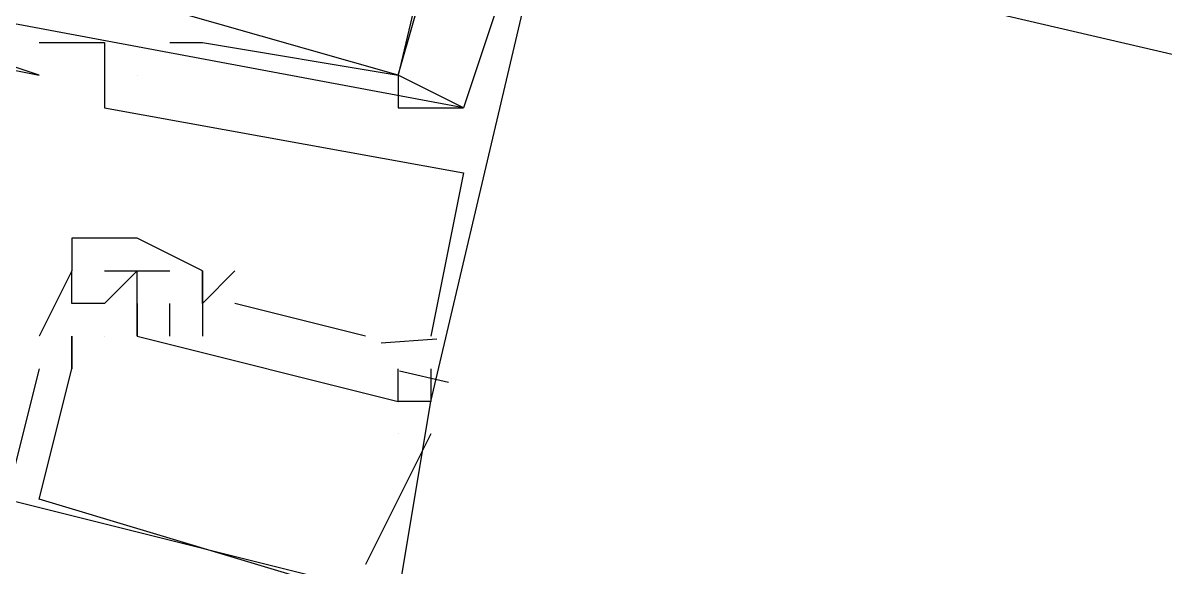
# Model space of a CAD drawing. Header units: feet. Extents: x -84 to 198, y -22 to 181.
# Drawn here: x 103.4467 to 103.9134, y 140.4567 to 140.6792 of the extents above; entities that cross this region are included whole.
import ezdxf

# ---------------------------------------------------------------- set-up
doc = ezdxf.new("R2010")
doc.units = ezdxf.units.FT
doc.layers.add('A-LINEA', color=7, linetype='CONTINUOUS')

msp = doc.modelspace()

# ---------------------------------------------------------------- linework, layer by layer
at = {"layer": 'A-LINEA'}
for p, q in [((104.0667, 140.6311), (103.6667, 140.7244)), ((104.0667, 140.6311), (103.6667, 140.7244)), ((103.4533, 140.6711), (103.4533, 140.6711)), ((103.4533, 140.6711), (103.4533, 140.6711)), ((103.4533, 140.6711), (103.4533, 140.6711)), ((103.4533, 140.6711), (103.4533, 140.6711)), ((103.48, 140.6711), (103.48, 140.6711)), ((103.48, 140.6711), (103.48, 140.6711)), ((103.48, 140.6711), (103.48, 140.6711)), ((103.48, 140.6711), (103.48, 140.6711)), ((103.5067, 140.6711), (103.5067, 140.6711)), ((103.5067, 140.6711), (103.5067, 140.6711)), ((103.5067, 140.6711), (103.5067, 140.6711)), ((103.5067, 140.6711), (103.5067, 140.6711)), ((103.5067, 140.6711), (103.5067, 140.6711)), ((103.5067, 140.6711), (103.5067, 140.6711)), ((103.52, 140.6711), (103.52, 140.6711)), ((103.52, 140.6711), (103.52, 140.6711)), ((103.52, 140.6711), (103.52, 140.6711)), ((103.52, 140.6711), (103.52, 140.6711)), ((103.52, 140.6711), (103.52, 140.6711)), ((103.52, 140.6711), (103.52, 140.6711)), ((103.4533, 140.6578), (103.4533, 140.6578)), ((103.4533, 140.6578), (103.4533, 140.6578)), ((103.4533, 140.6578), (103.4533, 140.6578)), ((103.4533, 140.6578), (103.4533, 140.6578)), ((103.48, 140.6578), (103.48, 140.6578)), ((103.48, 140.6578), (103.48, 140.6578)), ((103.48, 140.6578), (103.48, 140.6578)), ((103.48, 140.6578), (103.48, 140.6578)), ((103.48, 140.6578), (103.48, 140.6578)), ((103.48, 140.6578), (103.48, 140.6578)), ((103.48, 140.6578), (103.48, 140.6578)), ((103.48, 140.6578), (103.48, 140.6578)), ((103.4933, 140.6578), (103.4933, 140.6578)), ((103.4933, 140.6578), (103.4933, 140.6578)), ((103.4933, 140.6578), (103.4933, 140.6578)), ((103.4933, 140.6578), (103.4933, 140.6578)), ((103.4933, 140.6578), (103.4933, 140.6578)), ((103.4933, 140.6578), (103.4933, 140.6578)), ((103.4933, 140.6578), (103.4933, 140.6578)), ((103.4933, 140.6578), (103.4933, 140.6578)), ((103.6, 140.6578), (103.6, 140.6578)), ((103.6, 140.6578), (103.6, 140.6578)), ((103.6, 140.6578), (103.6, 140.6578)), ((103.6, 140.6578), (103.6, 140.6578)), ((103.6, 140.6578), (103.6, 140.6578)), ((103.6, 140.6578), (103.6, 140.6578)), ((103.6, 140.6578), (103.6, 140.6578)), ((103.6, 140.6578), (103.6, 140.6578)), ((103.6, 140.6578), (103.6, 140.6578)), ((103.6, 140.6578), (103.6, 140.6578)), ((103.6, 140.6578), (103.6, 140.6578)), ((103.6, 140.6578), (103.6, 140.6578)), ((103.6, 140.6578), (103.6, 140.6578)), ((103.6, 140.6578), (103.6, 140.6578)), ((103.6, 140.6578), (103.6, 140.6578)), ((103.6, 140.6578), (103.6, 140.6578)), ((103.6, 140.6578), (103.6, 140.6578)), ((103.6, 140.6578), (103.6, 140.6578)), ((103.48, 140.6444), (103.48, 140.6444)), ((103.48, 140.6444), (103.48, 140.6444)), ((103.48, 140.6444), (103.48, 140.6444)), ((103.48, 140.6444), (103.48, 140.6444)), ((103.6, 140.6444), (103.6, 140.6444)), ((103.6, 140.6444), (103.6, 140.6444)), ((103.6, 140.6444), (103.6, 140.6444)), ((103.6, 140.6444), (103.6, 140.6444)), ((103.6, 140.6444), (103.6, 140.6444)), ((103.6, 140.6444), (103.6, 140.6444)), ((103.6267, 140.6444), (103.6267, 140.6444)), ((103.6267, 140.6444), (103.6267, 140.6444)), ((103.6267, 140.6444), (103.6267, 140.6444)), ((103.6267, 140.6444), (103.6267, 140.6444)), ((103.6267, 140.6444), (103.6267, 140.6444)), ((103.6267, 140.6444), (103.6267, 140.6444)), ((103.6267, 140.6444), (103.6267, 140.6444)), ((103.6267, 140.6444), (103.6267, 140.6444)), ((103.6267, 140.6444), (103.6267, 140.6444)), ((103.6267, 140.6444), (103.6267, 140.6444)), ((103.6267, 140.6178), (103.6267, 140.6178)), ((103.6267, 140.6178), (103.6267, 140.6178)), ((103.6267, 140.6178), (103.6267, 140.6178)), ((103.6267, 140.6178), (103.6267, 140.6178)), ((103.4667, 140.5911), (103.4667, 140.5911)), ((103.4667, 140.5911), (103.4667, 140.5911)), ((103.4667, 140.5911), (103.4667, 140.5911)), ((103.4667, 140.5911), (103.4667, 140.5911)), ((103.52, 140.5778), (103.4933, 140.5911)), ((103.4933, 140.5911), (103.4933, 140.5911)), ((103.4933, 140.5911), (103.4933, 140.5911)), ((103.52, 140.5778), (103.4933, 140.5911)), ((103.4933, 140.5911), (103.4933, 140.5911)), ((103.4933, 140.5911), (103.4933, 140.5911)), ((103.52, 140.5778), (103.4933, 140.5911)), ((103.4933, 140.5911), (103.4933, 140.5911)), ((103.4933, 140.5911), (103.4933, 140.5911)), ((103.52, 140.5778), (103.4933, 140.5911)), ((103.4933, 140.5911), (103.4933, 140.5911)), ((103.4933, 140.5911), (103.4933, 140.5911)), ((103.4667, 140.5778), (103.4667, 140.5778)), ((103.4667, 140.5778), (103.4667, 140.5778)), ((103.4667, 140.5778), (103.4667, 140.5778)), ((103.4667, 140.5778), (103.4667, 140.5778)), ((103.4667, 140.5778), (103.4667, 140.5778)), ((103.4667, 140.5778), (103.4667, 140.5778)), ((103.4667, 140.5778), (103.4667, 140.5778)), ((103.4667, 140.5778), (103.4667, 140.5778)), ((103.48, 140.5778), (103.48, 140.5778)), ((103.48, 140.5778), (103.48, 140.5778)), ((103.48, 140.5778), (103.48, 140.5778)), ((103.48, 140.5778), (103.48, 140.5778)), ((103.4933, 140.5778), (103.5067, 140.5778)), ((103.4933, 140.5778), (103.4933, 140.5778)), ((103.4933, 140.5778), (103.4933, 140.5778)), ((103.4933, 140.5778), (103.4933, 140.5778)), ((103.4933, 140.5778), (103.5067, 140.5778)), ((103.4933, 140.5778), (103.4933, 140.5778)), ((103.4933, 140.5778), (103.4933, 140.5778)), ((103.4933, 140.5778), (103.4933, 140.5778)), ((103.4933, 140.5778), (103.5067, 140.5778)), ((103.4933, 140.5778), (103.4933, 140.5778)), ((103.4933, 140.5778), (103.4933, 140.5778)), ((103.4933, 140.5778), (103.4933, 140.5778)), ((103.4933, 140.5778), (103.5067, 140.5778)), ((103.4933, 140.5778), (103.4933, 140.5778)), ((103.4933, 140.5778), (103.4933, 140.5778)), ((103.4933, 140.5778), (103.4933, 140.5778)), ((103.5067, 140.5778), (103.5067, 140.5778)), ((103.5067, 140.5778), (103.5067, 140.5778)), ((103.5067, 140.5778), (103.5067, 140.5778)), ((103.5067, 140.5778), (103.5067, 140.5778)), ((103.52, 140.5644), (103.5333, 140.5778)), ((103.52, 140.5778), (103.52, 140.5778)), ((103.52, 140.5778), (103.52, 140.5778)), ((103.52, 140.5778), (103.52, 140.5778)), ((103.52, 140.5644), (103.5333, 140.5778)), ((103.52, 140.5778), (103.52, 140.5778)), ((103.52, 140.5778), (103.52, 140.5778)), ((103.52, 140.5778), (103.52, 140.5778)), ((103.52, 140.5644), (103.5333, 140.5778)), ((103.52, 140.5778), (103.52, 140.5778)), ((103.52, 140.5778), (103.52, 140.5778)), ((103.52, 140.5778), (103.52, 140.5778)), ((103.52, 140.5644), (103.5333, 140.5778)), ((103.52, 140.5778), (103.52, 140.5778)), ((103.52, 140.5778), (103.52, 140.5778)), ((103.52, 140.5778), (103.52, 140.5778)), ((103.5333, 140.5778), (103.5333, 140.5778)), ((103.5333, 140.5778), (103.5333, 140.5778)), ((103.5333, 140.5778), (103.5333, 140.5778)), ((103.5333, 140.5778), (103.5333, 140.5778)), ((103.4667, 140.5644), (103.4667, 140.5644)), ((103.4667, 140.5644), (103.4667, 140.5644)), ((103.4667, 140.5644), (103.4667, 140.5644)), ((103.4667, 140.5644), (103.4667, 140.5644)), ((103.48, 140.5644), (103.48, 140.5644)), ((103.48, 140.5644), (103.48, 140.5644)), ((103.48, 140.5644), (103.48, 140.5644)), ((103.48, 140.5644), (103.48, 140.5644)), ((103.4933, 140.5644), (103.4933, 140.5644)), ((103.4933, 140.5644), (103.4933, 140.5644)), ((103.4933, 140.5644), (103.4933, 140.5644)), ((103.4933, 140.5644), (103.4933, 140.5644)), ((103.4933, 140.5644), (103.4933, 140.5644)), ((103.4933, 140.5644), (103.4933, 140.5644)), ((103.4933, 140.5644), (103.4933, 140.5644)), ((103.4933, 140.5644), (103.4933, 140.5644)), ((103.5067, 140.5511), (103.5067, 140.5644)), ((103.5067, 140.5644), (103.5067, 140.5644)), ((103.5067, 140.5511), (103.5067, 140.5644)), ((103.5067, 140.5644), (103.5067, 140.5644)), ((103.5067, 140.5511), (103.5067, 140.5644)), ((103.5067, 140.5644), (103.5067, 140.5644)), ((103.5067, 140.5511), (103.5067, 140.5644)), ((103.5067, 140.5644), (103.5067, 140.5644)), ((103.52, 140.5644), (103.52, 140.5644)), ((103.52, 140.5644), (103.52, 140.5644)), ((103.52, 140.5644), (103.52, 140.5644)), ((103.52, 140.5644), (103.52, 140.5644)), ((103.52, 140.5644), (103.52, 140.5644)), ((103.52, 140.5644), (103.52, 140.5644)), ((103.52, 140.5644), (103.52, 140.5644)), ((103.52, 140.5644), (103.52, 140.5644)), ((103.52, 140.5644), (103.52, 140.5644)), ((103.52, 140.5644), (103.52, 140.5644)), ((103.52, 140.5644), (103.52, 140.5644)), ((103.52, 140.5644), (103.52, 140.5644)), ((103.5867, 140.5511), (103.5333, 140.5644)), ((103.5333, 140.5644), (103.5333, 140.5644)), ((103.5867, 140.5511), (103.5333, 140.5644)), ((103.5333, 140.5644), (103.5333, 140.5644)), ((103.5867, 140.5511), (103.5333, 140.5644)), ((103.5333, 140.5644), (103.5333, 140.5644)), ((103.5867, 140.5511), (103.5333, 140.5644)), ((103.5333, 140.5644), (103.5333, 140.5644)), ((103.4533, 140.5511), (103.4533, 140.5511)), ((103.4533, 140.5511), (103.4533, 140.5511)), ((103.4533, 140.5511), (103.4533, 140.5511)), ((103.4533, 140.5511), (103.4533, 140.5511)), ((103.4667, 140.5511), (103.4667, 140.5511)), ((103.4667, 140.5511), (103.4667, 140.5511)), ((103.4667, 140.5511), (103.4667, 140.5511)), ((103.4667, 140.5511), (103.4667, 140.5511)), ((103.4667, 140.5511), (103.4667, 140.5511)), ((103.4667, 140.5511), (103.4667, 140.5511)), ((103.4667, 140.5511), (103.4667, 140.5511)), ((103.4667, 140.5511), (103.4667, 140.5511)), ((103.4667, 140.5511), (103.4667, 140.5511)), ((103.4667, 140.5511), (103.4667, 140.5511)), ((103.4667, 140.5511), (103.4667, 140.5511)), ((103.4667, 140.5511), (103.4667, 140.5511)), ((103.48, 140.5511), (103.48, 140.5511)), ((103.48, 140.5511), (103.48, 140.5511)), ((103.48, 140.5511), (103.48, 140.5511)), ((103.48, 140.5511), (103.48, 140.5511)), ((103.4933, 140.5511), (103.4933, 140.5511)), ((103.4933, 140.5511), (103.4933, 140.5511)), ((103.4933, 140.5511), (103.4933, 140.5511)), ((103.4933, 140.5511), (103.4933, 140.5511)), ((103.4933, 140.5511), (103.4933, 140.5511)), ((103.4933, 140.5511), (103.4933, 140.5511)), ((103.4933, 140.5511), (103.4933, 140.5511)), ((103.4933, 140.5511), (103.4933, 140.5511)), ((103.5067, 140.5511), (103.5067, 140.5511)), ((103.5067, 140.5511), (103.5067, 140.5511)), ((103.5067, 140.5511), (103.5067, 140.5511)), ((103.5067, 140.5511), (103.5067, 140.5511)), ((103.52, 140.5511), (103.52, 140.5511)), ((103.52, 140.5511), (103.52, 140.5511)), ((103.52, 140.5511), (103.52, 140.5511)), ((103.52, 140.5511), (103.52, 140.5511)), ((103.5867, 140.5511), (103.5867, 140.5511)), ((103.5867, 140.5511), (103.5867, 140.5511)), ((103.5867, 140.5511), (103.5867, 140.5511)), ((103.5867, 140.5511), (103.5867, 140.5511)), ((103.6158, 140.5498), (103.5931, 140.5482)), ((103.6158, 140.5498), (103.5931, 140.5482)), ((103.6158, 140.5498), (103.5931, 140.5482)), ((103.6158, 140.5498), (103.5931, 140.5482)), ((103.6133, 140.5511), (103.6133, 140.5511)), ((103.6133, 140.5511), (103.6133, 140.5511)), ((103.6133, 140.5511), (103.6133, 140.5511)), ((103.6133, 140.5511), (103.6133, 140.5511)), ((103.4533, 140.5378), (103.4533, 140.5378)), ((103.4533, 140.5378), (103.4533, 140.5378)), ((103.4533, 140.5378), (103.4533, 140.5378)), ((103.4533, 140.5378), (103.4533, 140.5378)), ((103.4667, 140.5378), (103.4667, 140.5378)), ((103.4667, 140.5378), (103.4667, 140.5378)), ((103.4667, 140.5378), (103.4667, 140.5378)), ((103.4667, 140.5378), (103.4667, 140.5378)), ((103.4667, 140.5378), (103.4667, 140.5378)), ((103.4667, 140.5378), (103.4667, 140.5378)), ((103.4667, 140.5378), (103.4667, 140.5378)), ((103.4667, 140.5378), (103.4667, 140.5378)), ((103.6, 140.5378), (103.6, 140.5378)), ((103.6, 140.5378), (103.6, 140.5378)), ((103.6, 140.5378), (103.6, 140.5378)), ((103.6, 140.5378), (103.6, 140.5378)), ((103.6133, 140.5378), (103.6133, 140.5378)), ((103.6133, 140.5378), (103.6133, 140.5378)), ((103.6133, 140.5378), (103.6133, 140.5378)), ((103.6133, 140.5378), (103.6133, 140.5378)), ((103.6206, 140.5321), (103.6006, 140.5368)), ((103.6206, 140.5321), (103.6006, 140.5368)), ((103.6206, 140.5321), (103.6006, 140.5368)), ((103.6206, 140.5321), (103.6006, 140.5368)), ((103.6, 140.5244), (103.6, 140.5244)), ((103.6, 140.5244), (103.6, 140.5244)), ((103.6, 140.5244), (103.6, 140.5244)), ((103.6, 140.5244), (103.6, 140.5244)), ((103.6, 140.5244), (103.6, 140.5244)), ((103.6, 140.5244), (103.6, 140.5244)), ((103.6, 140.5244), (103.6, 140.5244)), ((103.6, 140.5244), (103.6, 140.5244)), ((103.6133, 140.5244), (103.6133, 140.5244)), ((103.6133, 140.5244), (103.6133, 140.5244)), ((103.6133, 140.5244), (103.6133, 140.5244)), ((103.6133, 140.5244), (103.6133, 140.5244)), ((103.6133, 140.5244), (103.6133, 140.5244)), ((103.6133, 140.5244), (103.6133, 140.5244)), ((103.6133, 140.5244), (103.6133, 140.5244)), ((103.6133, 140.5244), (103.6133, 140.5244)), ((103.6, 140.5111), (103.6, 140.5111)), ((103.6, 140.5111), (103.6, 140.5111)), ((103.6, 140.5111), (103.6, 140.5111)), ((103.6, 140.5111), (103.6, 140.5111)), ((103.6133, 140.5111), (103.6133, 140.5111)), ((103.6133, 140.5111), (103.6133, 140.5111)), ((103.6133, 140.5111), (103.6133, 140.5111)), ((103.6133, 140.5111), (103.6133, 140.5111)), ((103.4533, 140.4844), (103.4533, 140.4844)), ((103.4533, 140.4844), (103.4533, 140.4844)), ((103.4533, 140.4844), (103.4533, 140.4844)), ((103.4533, 140.4844), (103.4533, 140.4844)), ((103.5867, 140.4578), (103.5867, 140.4578)), ((103.5867, 140.4578), (103.5867, 140.4578)), ((103.5867, 140.4578), (103.5867, 140.4578)), ((103.5867, 140.4578), (103.5867, 140.4578))]:
    msp.add_line(p, q, dxfattribs=at)
for points in [[(103.6133, 140.5378), (103.6133, 140.5244), (103.7733, 141.2044), (103.6267, 141.2311), (103.6133, 141.2178), (103.5333, 141.2311), (103.5333, 141.2178), (103.5333, 141.2044)], [(103.6133, 140.5378), (103.6133, 140.5244), (103.7733, 141.2044), (103.6267, 141.2311), (103.6133, 141.2178), (103.5333, 141.2311), (103.5333, 141.2178), (103.5333, 141.2044)], [(103.6133, 140.5378), (103.6133, 140.5244), (103.7733, 141.2044), (103.6267, 141.2311), (103.6133, 141.2178), (103.5333, 141.2311), (103.5333, 141.2178), (103.5333, 141.2044)], [(103.6133, 140.5378), (103.6133, 140.5244), (103.7733, 141.2044), (103.6267, 141.2311), (103.6133, 141.2178), (103.5333, 141.2311), (103.5333, 141.2178), (103.5333, 141.2044)], [(103.7467, 141.1778), (103.7333, 141.1644), (103.64, 141.1778), (103.64, 141.1911), (103.6267, 141.1778), (103.72, 141.1644), (103.6, 140.6578), (103.5067, 140.6844), (103.5067, 140.6844)], [(103.7467, 141.1778), (103.7333, 141.1644), (103.64, 141.1778), (103.64, 141.1911), (103.6267, 141.1778), (103.72, 141.1644), (103.6, 140.6578), (103.5067, 140.6844), (103.5067, 140.6844)], [(103.7467, 141.1778), (103.7333, 141.1644), (103.64, 141.1778), (103.64, 141.1911), (103.6267, 141.1778), (103.72, 141.1644), (103.6, 140.6578), (103.5067, 140.6844), (103.5067, 140.6844)], [(103.7467, 141.1778), (103.7333, 141.1644), (103.64, 141.1778), (103.64, 141.1911), (103.6267, 141.1778), (103.72, 141.1644), (103.6, 140.6578), (103.5067, 140.6844), (103.5067, 140.6844)], [(103.7467, 141.1778), (103.7333, 141.1644), (103.64, 141.1778), (103.64, 141.1911), (103.6267, 141.1778), (103.72, 141.1644), (103.6, 140.6578), (103.5067, 140.6844), (103.5067, 140.6844)], [(103.7467, 141.1778), (103.7333, 141.1644), (103.64, 141.1778), (103.64, 141.1911), (103.6267, 141.1778), (103.72, 141.1644), (103.6, 140.6578), (103.5067, 140.6844), (103.5067, 140.6844)], [(103.6267, 140.6444), (103.6, 140.6578), (103.6267, 140.7511), (103.64, 140.7511)], [(103.6267, 140.6444), (103.6, 140.6578), (103.6267, 140.7511), (103.64, 140.7511)], [(103.6267, 140.6444), (103.6, 140.6578), (103.6267, 140.7511), (103.64, 140.7511)], [(103.6267, 140.6444), (103.6, 140.6578), (103.6267, 140.7511), (103.64, 140.7511)], [(103.6267, 140.6444), (103.6, 140.6578), (103.6267, 140.7511), (103.64, 140.7511)], [(103.6267, 140.6444), (103.6, 140.6578), (103.6267, 140.7511), (103.64, 140.7511)], [(103.6267, 140.7244), (103.6533, 140.7244), (103.6267, 140.6444), (103.4133, 140.6844), (103.4133, 140.6978), (103.4, 140.6844)], [(103.6267, 140.7244), (103.6533, 140.7244), (103.6267, 140.6444), (103.4133, 140.6844), (103.4133, 140.6978), (103.4, 140.6844)], [(103.6267, 140.7244), (103.6533, 140.7244), (103.6267, 140.6444), (103.4133, 140.6844), (103.4133, 140.6978), (103.4, 140.6844)], [(103.6267, 140.7244), (103.6533, 140.7244), (103.6267, 140.6444), (103.4133, 140.6844), (103.4133, 140.6978), (103.4, 140.6844)], [(103.32, 140.6844), (103.4533, 140.6578), (103.3733, 140.6844)], [(103.32, 140.6844), (103.4533, 140.6578), (103.3733, 140.6844)], [(103.32, 140.6844), (103.4533, 140.6578), (103.3733, 140.6844)], [(103.32, 140.6844), (103.4533, 140.6578), (103.3733, 140.6844)], [(103.4533, 140.6711), (103.48, 140.6711), (103.48, 140.6578)], [(103.4533, 140.6711), (103.48, 140.6711), (103.48, 140.6578)], [(103.4533, 140.6711), (103.48, 140.6711), (103.48, 140.6578)], [(103.4533, 140.6711), (103.48, 140.6711), (103.48, 140.6578)], [(103.5067, 140.6711), (103.52, 140.6711), (103.6, 140.6578), (103.6, 140.6444), (103.6267, 140.6444)], [(103.5067, 140.6711), (103.52, 140.6711), (103.6, 140.6578), (103.6, 140.6444), (103.6267, 140.6444)], [(103.5067, 140.6711), (103.52, 140.6711), (103.6, 140.6578), (103.6, 140.6444), (103.6267, 140.6444)], [(103.5067, 140.6711), (103.52, 140.6711), (103.6, 140.6578), (103.6, 140.6444), (103.6267, 140.6444)], [(103.5067, 140.6711), (103.52, 140.6711), (103.6, 140.6578), (103.6, 140.6444), (103.6267, 140.6444)], [(103.5067, 140.6711), (103.52, 140.6711), (103.6, 140.6578), (103.6, 140.6444), (103.6267, 140.6444)], [(103.48, 140.6578), (103.48, 140.6444), (103.6267, 140.6178), (103.6133, 140.5511)], [(103.48, 140.6578), (103.48, 140.6444), (103.6267, 140.6178), (103.6133, 140.5511)], [(103.48, 140.6578), (103.48, 140.6444), (103.6267, 140.6178), (103.6133, 140.5511)], [(103.48, 140.6578), (103.48, 140.6444), (103.6267, 140.6178), (103.6133, 140.5511)], [(103.4933, 140.5911), (103.4667, 140.5911), (103.4667, 140.5778), (103.4533, 140.5511)], [(103.4933, 140.5911), (103.4667, 140.5911), (103.4667, 140.5778), (103.4533, 140.5511)], [(103.4933, 140.5911), (103.4667, 140.5911), (103.4667, 140.5778), (103.4533, 140.5511)], [(103.4933, 140.5911), (103.4667, 140.5911), (103.4667, 140.5778), (103.4533, 140.5511)], [(103.48, 140.5778), (103.4933, 140.5778), (103.48, 140.5644), (103.4667, 140.5644), (103.4667, 140.5778)], [(103.48, 140.5778), (103.4933, 140.5778), (103.48, 140.5644), (103.4667, 140.5644), (103.4667, 140.5778)], [(103.48, 140.5778), (103.4933, 140.5778), (103.48, 140.5644), (103.4667, 140.5644), (103.4667, 140.5778)], [(103.48, 140.5778), (103.4933, 140.5778), (103.48, 140.5644), (103.4667, 140.5644), (103.4667, 140.5778)], [(103.4933, 140.5511), (103.4933, 140.5644), (103.4933, 140.5644), (103.4933, 140.5778), (103.4933, 140.5778), (103.4933, 140.5778), (103.4933, 140.5778), (103.4933, 140.5778)], [(103.4933, 140.5511), (103.4933, 140.5644), (103.4933, 140.5644), (103.4933, 140.5778), (103.4933, 140.5778), (103.4933, 140.5778), (103.4933, 140.5778), (103.4933, 140.5778)], [(103.4933, 140.5511), (103.4933, 140.5644), (103.4933, 140.5644), (103.4933, 140.5778), (103.4933, 140.5778), (103.4933, 140.5778), (103.4933, 140.5778), (103.4933, 140.5778)], [(103.4933, 140.5511), (103.4933, 140.5644), (103.4933, 140.5644), (103.4933, 140.5778), (103.4933, 140.5778), (103.4933, 140.5778), (103.4933, 140.5778), (103.4933, 140.5778)], [(103.52, 140.5644), (103.52, 140.5778), (103.52, 140.5644), (103.52, 140.5511)], [(103.52, 140.5644), (103.52, 140.5778), (103.52, 140.5644), (103.52, 140.5511)], [(103.52, 140.5644), (103.52, 140.5778), (103.52, 140.5644), (103.52, 140.5511)], [(103.52, 140.5644), (103.52, 140.5778), (103.52, 140.5644), (103.52, 140.5511)], [(103.4933, 140.5644), (103.4933, 140.5511), (103.6, 140.5244), (103.6, 140.5378)], [(103.4933, 140.5644), (103.4933, 140.5511), (103.6, 140.5244), (103.6, 140.5378)], [(103.4933, 140.5644), (103.4933, 140.5511), (103.6, 140.5244), (103.6, 140.5378)], [(103.4933, 140.5644), (103.4933, 140.5511), (103.6, 140.5244), (103.6, 140.5378)], [(103.5867, 140.4444), (103.4533, 140.4844), (103.4533, 140.4844), (103.4667, 140.5378), (103.4667, 140.5378), (103.4667, 140.5378), (103.4667, 140.5378), (103.4667, 140.5511)], [(103.5867, 140.4444), (103.4533, 140.4844), (103.4533, 140.4844), (103.4667, 140.5378), (103.4667, 140.5378), (103.4667, 140.5378), (103.4667, 140.5378), (103.4667, 140.5511)], [(103.5867, 140.4444), (103.4533, 140.4844), (103.4533, 140.4844), (103.4667, 140.5378), (103.4667, 140.5378), (103.4667, 140.5378), (103.4667, 140.5378), (103.4667, 140.5511)], [(103.5867, 140.4444), (103.4533, 140.4844), (103.4533, 140.4844), (103.4667, 140.5378), (103.4667, 140.5378), (103.4667, 140.5378), (103.4667, 140.5378), (103.4667, 140.5511)], [(103.4667, 140.5511), (103.4667, 140.5378), (103.4667, 140.5511)], [(103.4667, 140.5511), (103.4667, 140.5378), (103.4667, 140.5511)], [(103.4667, 140.5511), (103.4667, 140.5378), (103.4667, 140.5511)], [(103.4667, 140.5511), (103.4667, 140.5378), (103.4667, 140.5511)], [(103.48, 140.5511), (103.48, 140.5511), (103.48, 140.5511)], [(103.48, 140.5511), (103.48, 140.5511), (103.48, 140.5511)], [(103.48, 140.5511), (103.48, 140.5511), (103.48, 140.5511)], [(103.48, 140.5511), (103.48, 140.5511), (103.48, 140.5511)], [(103.4533, 140.5378), (103.44, 140.4844), (103.6, 140.4444), (103.6, 140.4444), (103.6133, 140.5244), (103.6, 140.5244)], [(103.4533, 140.5378), (103.44, 140.4844), (103.6, 140.4444), (103.6, 140.4444), (103.6133, 140.5244), (103.6, 140.5244)], [(103.4533, 140.5378), (103.44, 140.4844), (103.6, 140.4444), (103.6, 140.4444), (103.6133, 140.5244), (103.6, 140.5244)], [(103.4533, 140.5378), (103.44, 140.4844), (103.6, 140.4444), (103.6, 140.4444), (103.6133, 140.5244), (103.6, 140.5244)], [(103.6133, 140.5111), (103.5867, 140.4578), (103.5867, 140.4578)], [(103.6133, 140.5111), (103.5867, 140.4578), (103.5867, 140.4578)], [(103.6133, 140.5111), (103.5867, 140.4578), (103.5867, 140.4578)], [(103.6133, 140.5111), (103.5867, 140.4578), (103.5867, 140.4578)]]:
    msp.add_lwpolyline(points, dxfattribs=at)

doc.saveas('drawing.dxf')
